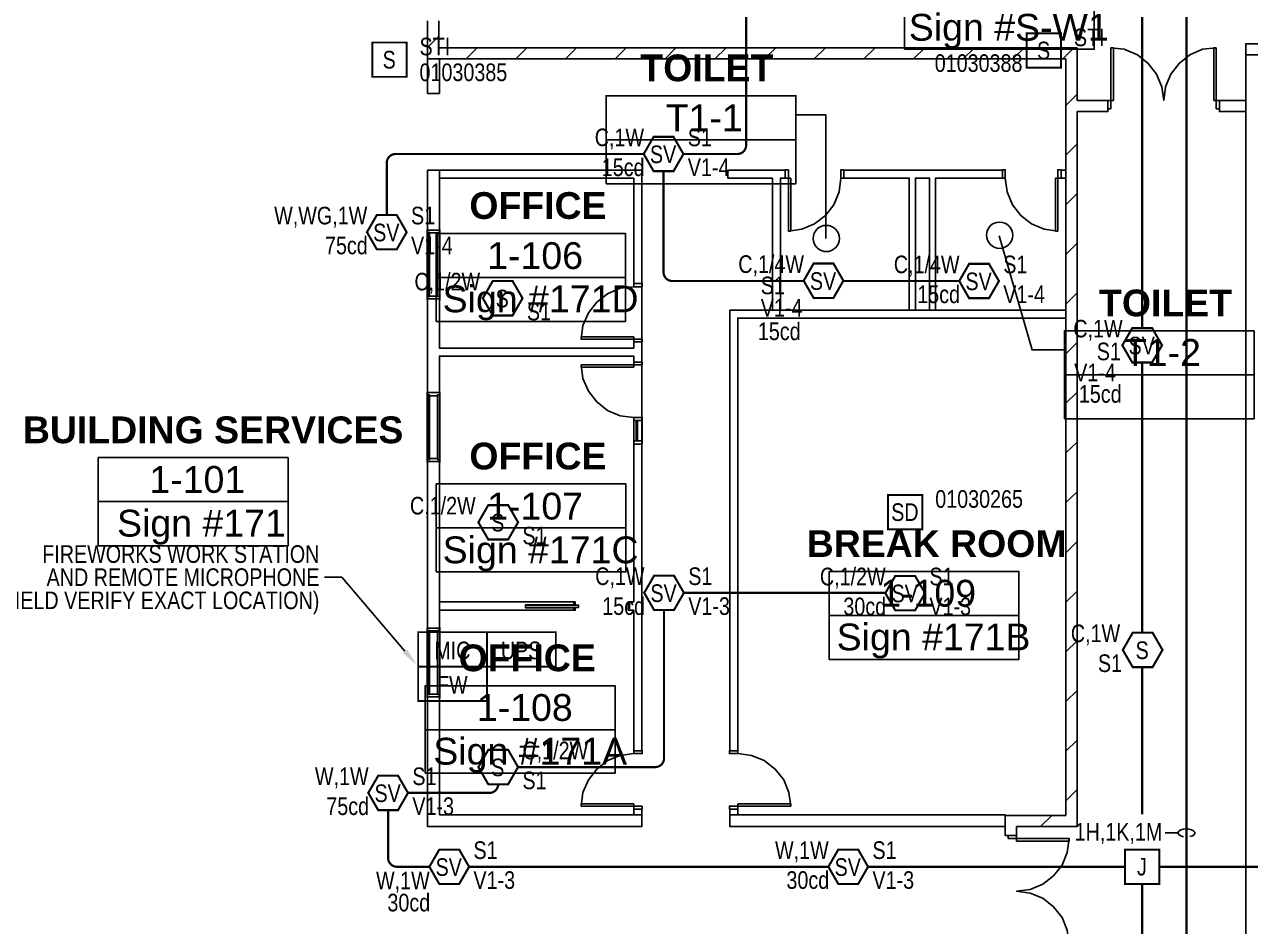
# Model space of a CAD drawing. Header units: inches. Extents: x 8199 to 15931, y 7617 to 15423.
# Drawn here: x 8832 to 9666, y 9471 to 10085 of the extents above; entities that cross this region are included whole.
import ezdxf
from ezdxf import colors
from ezdxf.entities.mleader import LeaderData, LeaderLine
from ezdxf.enums import TextEntityAlignment as Align
from ezdxf.math import Vec2, Vec3

# ---------------------------------------------------------------- set-up
doc = ezdxf.new("R2010")
doc.units = ezdxf.units.IN
doc.header["$LTSCALE"] = 0.25
doc.header["$MEASUREMENT"] = 0
for name, color, linetype in [('BACKGROUND', 8, 'Continuous'), ('CL-TEXT', 3, 'Continuous'), ('CONDUIT', 6, 'Continuous'), ('FIRE ALARM PANEL', 1, 'Continuous'), ('JUNCTION BOX', 1, 'Continuous'), ('PULL STATION', 1, 'Continuous'), ('SMOKE DETECTOR', 1, 'Continuous'), ('SPEAKER', 1, 'Continuous'), ('SPEAKER STROBE', 1, 'Continuous'), ('WIRE TAG', 3, 'Continuous')]:
    doc.layers.add(name, color=color, linetype=linetype)
doc.styles.add('Arial', font='arial.ttf', dxfattribs={"width": 0.8})
doc.styles.add('ESSCOE_TEXT', font='arial.ttf', dxfattribs={"width": 0.8, "height": 12})
doc.styles.add('PDF Arial', font='arial.ttf')
doc.styles.add('PDF Arial Bold', font='arialbd.ttf')

# ---------------------------------------------------------------- blocks, each defined once
blk = doc.blocks.new('SIGA-278')
at = {"layer": 'PULL STATION', "const_width": 1.3}
blk.add_lwpolyline([(-11.5, -11.68), (-11.5, 11.7), (11.89, 11.7), (11.89, -11.68)], close=True, dxfattribs=at)
at = {"layer": 'PULL STATION', "style": 'Arial', "width": 0.8}
blk.add_text('S', height=12, dxfattribs=at).set_placement((0, 0), align=Align.MIDDLE)
for tag, p in [('ADDRESS', (20.64, 8.96)), ('ZONE', (20.64, -8.58))]:
    blk.add_attdef(tag, text='', height=12, dxfattribs=at).set_placement(p, align=Align.MIDDLE_LEFT)
blk.add_attdef('SUBSCRIPT', text='', height=12, dxfattribs=at).set_placement((-16.56, -9.02), align=Align.MIDDLE_RIGHT)
blk = doc.blocks.new('GC-S7')
at = {"layer": 'SPEAKER', "const_width": 1.46}
blk.add_lwpolyline([(13.83, 0.21), (7.08, 11.9), (-6.42, 11.9), (-13.17, 0.21), (-6.42, -11.49), (7.08, -11.49)], close=True, dxfattribs=at)
at = {"layer": 'SPEAKER', "style": 'Arial', "width": 0.8}
blk.add_text('S', height=12, dxfattribs=at).set_placement((0, 0), align=Align.MIDDLE)
for tag, p in [('C', (-14.98, 11.52)), ('1/2W', (-14.65, -8.82))]:
    blk.add_attdef(tag, text='', height=12, dxfattribs=at).set_placement(p, align=Align.MIDDLE_RIGHT)
blk.add_attdef('Speaker_Circuit', text='', height=12, dxfattribs=at).set_placement((16.8, -8.82), align=Align.MIDDLE_LEFT)
blk = doc.blocks.new('G4-S7VM')
at = {"layer": 'SPEAKER STROBE', "const_width": 1.46}
blk.add_lwpolyline([(13.83, 0.21), (7.08, 11.9), (-6.42, 11.9), (-13.17, 0.21), (-6.42, -11.49), (7.08, -11.49)], close=True, dxfattribs=at)
at = {"layer": 'SPEAKER STROBE', "style": 'Arial', "width": 0.8}
blk.add_text('SV', height=12, dxfattribs=at).set_placement((0, 0), align=Align.MIDDLE)
for tag, p in [('W', (-12.95, 11.52)), ('CANDELA', (-12.62, -8.82)), ('1/2W', (-12.62, -29.16))]:
    blk.add_attdef(tag, text='', height=12, dxfattribs=at).set_placement(p, align=Align.MIDDLE_RIGHT)
for tag, p in [('Speaker_Circuit', (16.8, 11.52)), ('Visual_Circuit', (16.8, -8.82))]:
    blk.add_attdef(tag, text='', height=12, dxfattribs=at).set_placement(p, align=Align.MIDDLE_LEFT)
blk = doc.blocks.new('WIRE TAG LEFT')
at = {"layer": 'WIRE TAG', "color": 6}
blk.add_line((-5.77, 0), (-14.57, 0), dxfattribs=at)
at = {"layer": 'WIRE TAG', "color": 6, "extrusion": (0, 0, -1)}
blk.add_ellipse((0, 0), major_axis=(5.77, 0), ratio=0.473684, start_param=1.941658, end_param=7.429375, dxfattribs=at)
at = {"layer": 'WIRE TAG', "style": 'Arial', "width": 0.8}
blk.add_attdef('WIRE#', text='', height=12, dxfattribs=at).set_placement((-16.4, 0.73), align=Align.MIDDLE_RIGHT)
blk = doc.blocks.new('GC-S7VM')
at = {"layer": 'SPEAKER STROBE', "const_width": 1.46}
blk.add_lwpolyline([(13.83, 0.21), (7.08, 11.9), (-6.42, 11.9), (-13.17, 0.21), (-6.42, -11.49), (7.08, -11.49)], close=True, dxfattribs=at)
at = {"layer": 'SPEAKER STROBE', "style": 'Arial', "width": 0.8}
blk.add_text('SV', height=12, dxfattribs=at).set_placement((0, 0), align=Align.MIDDLE)
for tag, p in [('C', (-12.95, 11.52)), ('CANDELA', (-12.62, -8.82)), ('1/2W', (-12.62, -29.16))]:
    blk.add_attdef(tag, text='', height=12, dxfattribs=at).set_placement(p, align=Align.MIDDLE_RIGHT)
for tag, p in [('Speaker_Circuit', (16.8, 11.52)), ('Visual_Circuit', (16.8, -8.82))]:
    blk.add_attdef(tag, text='', height=12, dxfattribs=at).set_placement(p, align=Align.MIDDLE_LEFT)
blk = doc.blocks.new('SIGA-PD')
at = {"layer": 'SMOKE DETECTOR', "const_width": 1.3}
blk.add_lwpolyline([(-11.5, -11.68), (-11.5, 11.7), (11.89, 11.7), (11.89, -11.68)], close=True, dxfattribs=at)
at = {"layer": 'SMOKE DETECTOR', "style": 'Arial', "width": 0.8}
blk.add_text('SD', height=12, dxfattribs=at).set_placement((0, 0), align=Align.MIDDLE)
for tag, p in [('ADDRESS', (20.64, 8.96)), ('ZONE', (20.64, -8.58))]:
    blk.add_attdef(tag, text='', height=12, dxfattribs=at).set_placement(p, align=Align.MIDDLE_LEFT)
blk.add_attdef('SUBSCRIPT', text='', height=12, dxfattribs=at).set_placement((-16.56, -9.02), align=Align.MIDDLE_RIGHT)
blk = doc.blocks.new('JUNCTION BOX')
at = {"const_width": 1.3}
blk.add_lwpolyline([(-11.5, -11.68), (-11.5, 11.7), (11.89, 11.7), (11.89, -11.68)], close=True, dxfattribs=at)
at = {"style": 'Arial', "width": 0.8}
blk.add_text('J', height=12, dxfattribs=at).set_placement((0, 0), align=Align.MIDDLE)
blk.add_attdef('SUBSCRIPT', text='', height=12, dxfattribs=at).set_placement((-16.56, -9.02), align=Align.MIDDLE_RIGHT)

msp = doc.modelspace()

# ---------------------------------------------------------------- linework, layer by layer
at = {"layer": 'BACKGROUND'}
for points in [[(9430.85, 10067.66), (9430.85, 10097.28), (9559.87, 10097.28), (9559.87, 10067.66)], [(9572.94, 10032.93), (9572.94, 10068.61), (9571.02, 10068.61), (9571.02, 10032.93)], [(9641.11, 10032.93), (9641.11, 10068.61), (9642.71, 10068.61), (9642.71, 10032.93)], [(9114.18, 10061.28), (9114.49, 10061.28)], [(9227.91, 10006.17), (9227.91, 10036.12), (9356.94, 10036.12), (9356.94, 10006.17)], [(9569.11, 10027.2), (9569.11, 10032.93), (9571.02, 10032.93), (9571.02, 10027.2)], [(9642.71, 10027.2), (9642.71, 10032.93), (9644.94, 10032.93), (9644.94, 10027.2)], [(9644.94, 10032.93), (9644.94, 10025.28), (9662.78, 10025.28), (9662.78, 10032.93)], [(9227.91, 9976.22), (9227.91, 10006.17), (9356.94, 10006.17), (9356.94, 9976.22)], [(9351.84, 9985.78), (9349.61, 9985.78), (9349.61, 9980.05), (9351.84, 9980.05)], [(9353.43, 9980.05), (9353.43, 9944.05), (9351.84, 9944.05), (9351.84, 9980.05)], [(9533.43, 9980.05), (9533.43, 9944.05), (9535.02, 9944.05), (9535.02, 9980.05)], [(9537.25, 9985.78), (9537.25, 9980.05), (9535.02, 9980.05), (9535.02, 9985.78)], [(9537.25, 9985.46), (9537.25, 9980.05), (9540.44, 9980.05), (9540.44, 9985.46)], [(9114.49, 9944.68), (9106.53, 9944.68)], [(9107.48, 9943.09), (9107.8, 9943.09), (9107.8, 9899.44), (9107.48, 9899.44)], [(9107.8, 9942.77), (9107.8, 9899.76), (9113.22, 9899.76), (9113.22, 9942.77)], [(9112.26, 9912.51), (9112.26, 9942.45), (9240.97, 9942.45), (9240.97, 9912.51)], [(9112.26, 9882.56), (9112.26, 9912.51), (9240.97, 9912.51), (9240.97, 9882.56)], [(9246.71, 9872.05), (9211.02, 9872.05), (9211.02, 9870.45), (9246.71, 9870.45)], [(9539.48, 9846.24), (9539.48, 9876.19), (9668.51, 9876.19), (9668.51, 9846.24)], [(9252.44, 9868.54), (9246.71, 9868.54), (9246.71, 9870.45), (9252.44, 9870.45)], [(9252.44, 9852.93), (9252.44, 9854.84), (9246.71, 9854.84), (9246.71, 9852.93)], [(9246.71, 9851.34), (9211.02, 9851.34), (9211.02, 9852.93), (9246.71, 9852.93)], [(9539.48, 9816.29), (9539.48, 9846.24), (9668.51, 9846.24), (9668.51, 9816.29)], [(9114.49, 9834.13), (9106.53, 9834.13)], [(9107.48, 9832.54), (9107.8, 9832.54), (9107.8, 9788.58), (9107.48, 9788.58)], [(9107.8, 9831.9), (9107.8, 9789.21), (9113.22, 9789.21), (9113.22, 9831.9)], [(9246.71, 9815.02), (9246.71, 9801.32)], [(9249.25, 9801.32), (9249.25, 9815.02), (9248.3, 9815.02), (9248.3, 9801.32)], [(9252.44, 9799.09), (9252.44, 9801.32), (9246.71, 9801.32), (9246.71, 9799.09)], [(8882.56, 9759.9), (8882.56, 9789.85), (9011.59, 9789.85), (9011.59, 9759.9)], [(9112.26, 9742.06), (9112.26, 9772.01), (9241.29, 9772.01), (9241.29, 9742.06)], [(8882.56, 9729.96), (8882.56, 9759.9), (9011.59, 9759.9), (9011.59, 9729.96)], [(9112.26, 9712.12), (9112.26, 9742.06), (9241.29, 9742.06), (9241.29, 9712.12)], [(9379.56, 9682.49), (9379.56, 9712.43), (9508.58, 9712.43), (9508.58, 9682.49)], [(9173.11, 9687.9), (9173.11, 9689.5), (9209.11, 9689.5), (9209.11, 9687.9)], [(9379.56, 9652.54), (9379.56, 9682.49), (9508.58, 9682.49), (9508.58, 9652.54)], [(9107.48, 9672.29), (9107.8, 9672.29), (9107.8, 9628.65), (9107.48, 9628.65)], [(9107.8, 9671.97), (9107.8, 9628.97), (9113.22, 9628.97), (9113.22, 9671.97)], [(9104.94, 9604.75), (9104.94, 9634.7), (9233.96, 9634.7), (9233.96, 9604.75)], [(9104.94, 9575.13), (9104.94, 9604.75), (9233.96, 9604.75), (9233.96, 9575.13)], [(9246.71, 9554.42), (9211.02, 9554.42), (9211.02, 9552.82), (9246.71, 9552.82)], [(9317.43, 9554.42), (9353.43, 9554.42), (9353.43, 9552.82), (9317.43, 9552.82)], [(9246.71, 9550.59), (9246.71, 9546.77), (9252.12, 9546.77), (9252.12, 9550.59)], [(9311.7, 9550.59), (9311.7, 9552.82), (9317.43, 9552.82), (9317.43, 9550.59), (9312.02, 9550.59), (9312.02, 9546.77), (9317.43, 9546.77), (9317.43, 9550.59)], [(9501.25, 9532.75), (9506.99, 9532.75), (9506.99, 9530.84), (9501.25, 9530.84)], [(9506.99, 9528.93), (9542.67, 9528.93), (9542.67, 9530.84), (9506.99, 9530.84)]]:
    msp.add_lwpolyline(points, close=True, dxfattribs=at)
for points in [[(9540.44, 10061.28), (9114.49, 10061.28), (9114.49, 10037.71), (9106.53, 10037.71), (9106.53, 10061.28), (9106.53, 10087.09)], [(9114.18, 10087.09), (9114.18, 10068.61), (9548.09, 10068.61), (9548.09, 10061.28), (9548.09, 10032.93), (9569.11, 10032.93), (9569.11, 10025.28), (9548.09, 10025.28), (9548.09, 9538.81), (9540.44, 9538.81), (9506.99, 9538.81), (9506.99, 9532.75), (9499.34, 9532.75), (9499.34, 9538.81), (9312.02, 9538.81), (9312.02, 9546.77), (9499.34, 9546.77), (9499.34, 9546.45), (9499.34, 9538.81), (9499.34, 9546.45), (9540.44, 9546.45)], [(9106.53, 10068.93), (9114.18, 10076.58)], [(9675.52, 10063.83), (9662.78, 10063.83), (9662.78, 10071.48), (9691.77, 10071.48)], [(9132.65, 10061.28), (9140.3, 10068.61)], [(9166.42, 10061.28), (9174.07, 10068.61)], [(9200.19, 10061.28), (9207.84, 10068.61)], [(9233.96, 10061.28), (9241.61, 10068.61)], [(9268.05, 10061.28), (9275.38, 10068.61)], [(9301.82, 10061.28), (9309.47, 10068.61)], [(9335.59, 10061.28), (9343.24, 10068.61)], [(9369.36, 10061.28), (9377.01, 10068.61)], [(9403.13, 10061.28), (9410.78, 10068.61)], [(9436.9, 10061.28), (9444.55, 10068.61)], [(9470.67, 10061.28), (9478.32, 10068.61)], [(9504.44, 10061.28), (9512.09, 10068.61)], [(9538.53, 10061.28), (9545.86, 10068.61)], [(9642.71, 10068.61), (9633.47, 10067.66), (9624.87, 10063.83), (9617.54, 10058.1), (9611.8, 10050.77), (9608.3, 10042.17), (9607.02, 10032.93), (9605.75, 10042.17), (9602.25, 10050.77), (9596.51, 10058.1), (9589.18, 10063.83), (9580.26, 10067.66), (9571.02, 10068.61)], [(9675.52, 10063.83), (9662.78, 10063.83), (9662.78, 10032.93), (9662.78, 10025.28), (9662.78, 9227.55), (9675.52, 9227.55)], [(9114.18, 10061.28), (9106.53, 10061.28)], [(9114.18, 10061.28), (9106.53, 10061.28)], [(9540.44, 10029.43), (9548.09, 10037.07)], [(9644.94, 10032.29), (9645.25, 10032.93)], [(9377.33, 9938.95), (9377.33, 10023.05), (9356.94, 10023.05)], [(9540.44, 9995.66), (9548.09, 10003.3)], [(9252.12, 9868.54), (9246.71, 9868.54), (9246.71, 9864.4), (9114.49, 9864.4), (9114.49, 9897.85), (9106.53, 9897.85), (9106.53, 9897.21), (9106.21, 9897.21), (9106.21, 9899.44), (9107.8, 9899.44), (9107.8, 9899.76), (9113.22, 9899.76), (9113.22, 9899.44), (9114.81, 9899.44), (9113.22, 9899.44), (9113.22, 9943.09), (9114.81, 9943.09), (9114.81, 9945), (9114.49, 9945), (9114.49, 9944.68), (9114.49, 9985.46), (9106.53, 9985.46)], [(9252.12, 9908.36), (9246.71, 9908.36), (9246.71, 9980.05), (9114.49, 9980.05), (9114.49, 9985.46), (9252.12, 9985.46), (9252.12, 9980.05)], [(9346.42, 9890.2), (9346.42, 9980.05), (9349.61, 9980.05), (9349.61, 9985.46), (9310.74, 9985.46), (9310.74, 9980.05), (9341.01, 9980.05), (9341.01, 9890.2)], [(9351.84, 9944.05), (9361.08, 9945.32), (9369.68, 9948.82), (9377.01, 9954.56), (9382.74, 9961.89), (9386.25, 9970.81), (9387.52, 9980.05), (9389.43, 9980.05), (9389.43, 9985.78), (9387.52, 9985.78), (9387.52, 9980.05)], [(9451.87, 9890.2), (9451.87, 9980.05), (9497.43, 9980.05), (9497.43, 9985.46), (9389.43, 9985.46), (9389.43, 9980.05), (9434.03, 9980.05), (9434.03, 9890.2)], [(9438.18, 9890.2), (9438.18, 9980.05), (9447.73, 9980.05), (9447.73, 9890.2)], [(9535.02, 9944.05), (9525.79, 9945.32), (9517.18, 9948.82), (9509.86, 9954.56), (9504.12, 9961.89), (9500.62, 9970.81), (9499.34, 9980.05), (9499.34, 9985.78), (9497.43, 9985.78), (9497.43, 9980.05), (9499.34, 9980.05)], [(9540.44, 9980.05), (9540.44, 9985.46)], [(9540.44, 9961.89), (9548.09, 9969.53)], [(9106.53, 9897.85), (9114.49, 9897.85), (9114.49, 9897.21), (9114.81, 9897.21), (9114.81, 9899.44), (9114.81, 9943.09), (9113.22, 9943.09), (9113.22, 9942.77), (9107.8, 9942.77), (9107.8, 9943.09), (9106.21, 9943.09), (9106.21, 9945), (9106.53, 9945), (9106.53, 9944.68)], [(9106.21, 9899.44), (9106.21, 9943.09)], [(9114.49, 9943.09), (9114.49, 9899.44)], [(9495.2, 9940.86), (9517.5, 9863.13), (9539.48, 9863.13)], [(9540.44, 9928.12), (9548.09, 9935.76)], [(9211.02, 9870.45), (9211.98, 9879.69), (9215.8, 9888.29), (9221.54, 9895.62), (9228.87, 9901.36), (9237.47, 9905.18), (9246.71, 9906.13), (9252.44, 9906.13), (9252.44, 9908.36), (9246.71, 9908.36), (9246.71, 9906.13)], [(9540.44, 9894.35), (9548.09, 9901.99)], [(9317.43, 9890.2), (9312.02, 9890.2), (9312.02, 9590.42), (9317.43, 9590.42), (9317.43, 9884.79), (9540.44, 9884.79), (9540.44, 9890.2), (9540.44, 9884.79)], [(9540.44, 9860.58), (9548.09, 9868.22)], [(9252.12, 9854.84), (9246.71, 9854.84), (9246.71, 9858.98), (9114.49, 9858.98), (9114.49, 9834.13), (9114.49, 9834.45), (9114.81, 9834.45), (9114.81, 9832.54), (9113.22, 9832.54), (9113.22, 9788.58), (9114.81, 9788.58), (9113.22, 9788.58), (9113.22, 9789.21), (9107.8, 9789.21), (9107.8, 9788.58), (9106.21, 9788.58), (9106.21, 9786.67), (9106.53, 9786.67), (9106.53, 9787.3), (9114.49, 9787.3), (9106.53, 9787.3), (9106.53, 9673.89), (9114.49, 9673.89), (9114.49, 9674.2), (9114.81, 9674.2), (9114.81, 9672.29), (9113.22, 9672.29), (9113.22, 9628.65), (9114.81, 9628.65), (9113.22, 9628.65), (9113.22, 9628.97), (9107.8, 9628.97), (9107.8, 9628.65), (9106.21, 9628.65), (9106.21, 9626.42), (9106.53, 9626.42), (9106.53, 9627.05), (9114.49, 9627.05), (9106.53, 9627.05), (9106.53, 9538.81), (9114.49, 9538.81), (9252.12, 9538.81), (9252.12, 9546.77), (9114.49, 9546.77)], [(9211.02, 9852.93), (9211.98, 9843.69), (9215.8, 9835.09), (9221.54, 9827.76), (9228.87, 9822.03), (9237.47, 9818.2), (9246.71, 9817.25), (9246.71, 9815.02), (9252.44, 9815.02), (9252.44, 9801.32), (9252.44, 9815.02), (9252.44, 9817.25), (9246.71, 9817.25)], [(9114.49, 9787.3), (9114.49, 9786.67), (9114.81, 9786.67), (9114.81, 9788.58), (9114.81, 9832.54), (9113.22, 9832.54), (9113.22, 9831.9), (9107.8, 9831.9), (9107.8, 9832.54), (9106.21, 9832.54), (9106.21, 9834.45), (9106.53, 9834.45), (9106.53, 9834.13)], [(9106.21, 9788.58), (9106.21, 9832.54)], [(9540.44, 9826.81), (9548.09, 9834.45)], [(9252.12, 9799.09), (9246.71, 9799.09), (9246.71, 9691.73), (9243.84, 9691.73), (9242.88, 9691.73), (9242.88, 9685.99), (9243.84, 9685.99), (9243.84, 9691.73), (9243.84, 9685.99), (9246.71, 9685.99), (9246.71, 9590.42), (9252.12, 9590.42)], [(9540.44, 9793.04), (9548.09, 9800.36)], [(9540.44, 9759.27), (9548.09, 9766.59)], [(9540.44, 9725.18), (9548.09, 9732.82)], [(9540.44, 9691.41), (9548.09, 9699.05)], [(9206.88, 9689.82), (9206.88, 9691.73), (9205.93, 9691.73), (9205.93, 9689.82), (9205.93, 9691.73), (9114.49, 9691.73)], [(9114.49, 9685.99), (9205.93, 9685.99), (9205.93, 9687.59), (9206.88, 9687.59)], [(9206.88, 9689.5), (9173.11, 9689.5), (9173.11, 9689.82), (9206.88, 9689.82), (9205.93, 9689.82)], [(9205.93, 9687.59), (9205.93, 9685.99), (9206.88, 9685.99), (9206.88, 9687.59), (9173.11, 9687.59), (9173.11, 9687.9), (9206.88, 9687.9)], [(9209.11, 9689.5), (9209.11, 9687.9)], [(9114.49, 9627.05), (9114.49, 9626.42), (9114.81, 9626.42), (9114.81, 9628.65), (9114.81, 9672.29), (9113.22, 9672.29), (9113.22, 9671.97), (9107.8, 9671.97), (9107.8, 9672.29), (9106.21, 9672.29), (9106.21, 9674.2), (9106.53, 9674.2), (9106.53, 9673.89), (9114.49, 9673.89)], [(9106.21, 9628.65), (9106.21, 9672.29)], [(9106.53, 9628.65), (9106.53, 9672.29)], [(9540.44, 9657.64), (9548.09, 9665.28)], [(9540.44, 9623.87), (9548.09, 9631.51)], [(9540.44, 9590.1), (9548.09, 9597.74)], [(9211.02, 9552.82), (9211.98, 9562.06), (9215.8, 9570.67), (9221.54, 9577.99), (9228.87, 9583.73), (9237.47, 9587.23), (9246.71, 9588.51), (9252.44, 9588.51), (9252.44, 9590.42), (9246.71, 9590.42), (9246.71, 9588.51)], [(9353.43, 9552.82), (9352.16, 9562.06), (9348.65, 9570.67), (9342.92, 9577.99), (9335.27, 9583.73), (9326.67, 9587.23), (9317.43, 9588.51), (9317.43, 9590.42), (9311.7, 9590.42), (9311.7, 9588.51), (9317.43, 9588.51)], [(9540.44, 9556.33), (9548.09, 9563.97)], [(9246.71, 9552.82), (9252.44, 9552.82)], [(9246.71, 9550.59), (9246.71, 9552.82)], [(9252.44, 9550.59), (9246.71, 9550.59)], [(9252.44, 9552.82), (9252.44, 9550.59)], [(9523.24, 9538.81), (9530.88, 9546.45)], [(9542.67, 9458.84), (9541.4, 9468.4), (9537.89, 9477), (9532.16, 9484.33), (9524.83, 9490.06), (9516.23, 9493.57), (9506.99, 9494.84), (9516.23, 9496.12), (9524.83, 9499.62), (9532.16, 9505.36), (9537.89, 9512.68), (9541.4, 9521.28), (9542.67, 9530.84)]]:
    msp.add_lwpolyline(points, dxfattribs=at)
at = {"layer": 'BACKGROUND', "ltscale": 1.77}
msp.add_lwpolyline([(9540.44, 9546.45), (9540.44, 10061.28)], dxfattribs=at)
at = {"layer": 'BACKGROUND', "ltscale": 0.333333}
msp.add_lwpolyline([(9106.53, 9788.58), (9106.53, 9985.46)], dxfattribs=at)
at = {"layer": 'BACKGROUND', "ltscale": 1.091667}
msp.add_lwpolyline([(9252.12, 9590.42), (9252.12, 9980.05)], dxfattribs=at)
at = {"layer": 'BACKGROUND', "ltscale": 0.463333}
msp.add_lwpolyline([(9317.43, 9890.2), (9540.44, 9890.2)], dxfattribs=at)
at = {"layer": 'BACKGROUND', "ltscale": 0.5}
msp.add_lwpolyline([(9114.49, 9832.54), (9114.49, 9546.77)], dxfattribs=at)
at = {"layer": 'BACKGROUND'}
for centre, start, end in [((9377.66, 9938.96), 359.89944, 90.10056), ((9495.54, 9941.19), 359.89944, 90.10056), ((9377.63, 9938.93), 179.89944, 270.10056), ((9495.5, 9941.16), 179.89944, 270.10056)]:
    msp.add_arc(centre, 8.9, start, end, dxfattribs=at)
for points in [[(9368.72, 9938.95), (9368.72, 9944.05), (9372.55, 9947.87), (9377.64, 9947.87)], [(9368.72, 9938.95), (9368.72, 9944.05), (9372.55, 9947.87), (9377.64, 9947.87)], [(9486.6, 9941.18), (9486.6, 9946.28), (9490.42, 9950.1), (9495.52, 9950.1)], [(9486.6, 9941.18), (9486.6, 9946.28), (9490.42, 9950.1), (9495.52, 9950.1)], [(9386.56, 9938.95), (9386.56, 9934.17), (9382.42, 9930.03), (9377.64, 9930.03)], [(9386.56, 9938.95), (9386.56, 9934.17), (9382.42, 9930.03), (9377.64, 9930.03)], [(9504.44, 9941.18), (9504.44, 9936.4), (9500.3, 9932.26), (9495.52, 9932.26)], [(9504.44, 9941.18), (9504.44, 9936.4), (9500.3, 9932.26), (9495.52, 9932.26)]]:
    msp.add_open_spline(points, degree=3, dxfattribs=at)
at = {"layer": 'CONDUIT', "lineweight": 0, "const_width": 1.5}
for points in [[(9190.45, 10226.42), (9190.45, 10130.5, 0.414214), (9196.45, 10124.5), (9616.5, 10124.5, -0.414214), (9622.5, 10118.5), (9622.5, 8885, 0.414214), (9628.5, 8879), (9887.83, 8879)], [(9280.45, 9996.43), (9317.1, 9996.43, 0.414214), (9323.1, 10002.43), (9323.1, 10090.65)], [(9253.45, 9996.43), (9084.73, 9996.43, 0.414214), (9078.73, 9990.43), (9078.73, 9954.93)], [(9362.35, 9910.01), (9272.95, 9910.01, -0.414214), (9266.95, 9916.01), (9266.95, 9984.74)], [(9267.27, 9686.18), (9267.27, 9585.32, -0.414214), (9261.27, 9579.32), (9168.01, 9579.32)], [(9889.73, 9596.5), (9889.73, 9517.49, -0.414214), (9883.73, 9511.49), (9604.09, 9511.49)], [(9154.51, 9567.63), (9154.51, 9567.74, -0.414214), (9148.51, 9561.74), (9093.15, 9561.74)], [(9079.65, 9550.05), (9079.65, 9517.49, 0.414214), (9085.65, 9511.49), (9107.69, 9511.49)]]:
    msp.add_lwpolyline(points, format="xyb", dxfattribs=at)
for points in [[(9592.4, 9877.98), (9592.4, 10090.65)], [(9468, 9910.01), (9389.11, 9910.01)], [(9592.4, 9670.71), (9592.4, 9854.6)], [(9280.77, 9697.87), (9417.39, 9697.87)], [(9592.4, 9547.24), (9592.4, 9647.33)], [(9134.69, 9511.49), (9379.01, 9511.49)], [(9406.01, 9511.49), (9580.71, 9511.49)], [(9592.4, 9410.94), (9592.4, 9499.8)]]:
    msp.add_lwpolyline(points, dxfattribs=at)
at = {"layer": 'FIRE ALARM PANEL', "const_width": 1.25}
for points in [[(9100.11, 9671.06), (9146.87, 9671.06), (9146.87, 9647.68), (9100.11, 9647.68)], [(9146.87, 9671.06), (9193.64, 9671.06), (9193.64, 9647.68), (9146.87, 9647.68)], [(9100.11, 9647.68), (9146.87, 9647.68), (9146.87, 9624.29), (9100.11, 9624.29)]]:
    msp.add_lwpolyline(points, close=True, dxfattribs=at)

# ---------------------------------------------------------------- block references
at = {"layer": 'JUNCTION BOX'}
msp.add_blockref('JUNCTION BOX', (9592.21, 9511.48), dxfattribs=at)
at = {"layer": 'PULL STATION'}
ref = msp.add_blockref('SIGA-278', (9525.37, 10066.87), dxfattribs=at)
ref.add_attrib('ADDRESS', 'STI', dxfattribs={"height": 12, "style": 'Arial', "width": 0.8}).set_placement((9546.01, 10075.82), align=Align.MIDDLE_LEFT)
ref.add_attrib('ZONE', '01030388', dxfattribs={"height": 12, "style": 'Arial', "width": 0.8}).set_placement((9451.34, 10058.29), align=Align.MIDDLE_LEFT)
msp.add_blockref('SIGA-278', (9080.35, 10060.61), dxfattribs=at).add_auto_attribs({'ADDRESS': 'STI', 'ZONE': '01030385'})
at = {"layer": 'SMOKE DETECTOR'}
msp.add_blockref('SIGA-PD', (9431.05, 9752.77), dxfattribs=at).add_auto_attribs({'ADDRESS': '01030265'})
at = {"layer": 'SPEAKER'}
for p in [(9157.21, 9898.09), (9154.18, 9745.65)]:
    msp.add_blockref('GC-S7', p, dxfattribs=at).add_auto_attribs({'C': 'C,1/2W', 'Speaker_Circuit': 'S1'})
ref = msp.add_blockref('GC-S7', (9592.4, 9658.82), dxfattribs=at)
ref.add_attrib('C', 'C,1W', dxfattribs={"height": 12, "style": 'Arial', "width": 0.8}).set_placement((9577.43, 9670.33), align=Align.MIDDLE_RIGHT)
ref.add_attrib('Speaker_Circuit', 'S1', dxfattribs={"height": 12, "style": 'Arial', "width": 0.8}).set_placement((9562.33, 9649.99), align=Align.MIDDLE_LEFT)
ref = msp.add_blockref('GC-S7', (9154.18, 9579.11), dxfattribs=at)
ref.add_attrib('C', 'C,1/2W', dxfattribs={"height": 12, "style": 'Arial', "width": 0.8}).set_placement((9215.7, 9590.63), align=Align.MIDDLE_RIGHT)
ref.add_attrib('Speaker_Circuit', 'S1', dxfattribs={"height": 12, "style": 'Arial', "width": 0.8}).set_placement((9170.98, 9570.29), align=Align.MIDDLE_LEFT)
at = {"layer": 'SPEAKER STROBE'}
for name, p, values in [('GC-S7VM', (9266.62, 9996.23), {'C': 'C,1W', 'Speaker_Circuit': 'S1', 'Visual_Circuit': 'V1-4', 'CANDELA': '15cd'}), ('G4-S7VM', (9078.41, 9943.03), {'W': 'W,WG,1W', 'Speaker_Circuit': 'S1', 'Visual_Circuit': 'V1-4', 'CANDELA': '75cd'}), ('GC-S7VM', (9481.17, 9909.8), {'C': 'C,1/4W', 'Speaker_Circuit': 'S1', 'Visual_Circuit': 'V1-4', 'CANDELA': '15cd'}), ('GC-S7VM', (9266.95, 9697.66), {'C': 'C,1W', 'Speaker_Circuit': 'S1', 'Visual_Circuit': 'V1-3', 'CANDELA': '15cd'}), ('GC-S7VM', (9430.92, 9697.46), {'C': 'C,1/2W', 'Speaker_Circuit': 'S1', 'Visual_Circuit': 'V1-3', 'CANDELA': '30cd'}), ('G4-S7VM', (9079.32, 9561.53), {'W': 'W,1W', 'Speaker_Circuit': 'S1', 'Visual_Circuit': 'V1-3', 'CANDELA': '75cd'}), ('G4-S7VM', (9392.19, 9511.29), {'W': 'W,1W', 'Speaker_Circuit': 'S1', 'Visual_Circuit': 'V1-3', 'CANDELA': '30cd'})]:
    msp.add_blockref(name, p, dxfattribs=at).add_auto_attribs(values)
ref = msp.add_blockref('GC-S7VM', (9375.4, 9910.01), dxfattribs=at)
ref.add_attrib('C', 'C,1/4W', dxfattribs={"height": 12, "style": 'Arial', "width": 0.8}).set_placement((9362.46, 9921.52), align=Align.MIDDLE_RIGHT)
ref.add_attrib('Speaker_Circuit', 'S1', dxfattribs={"height": 12, "style": 'Arial', "width": 0.8}).set_placement((9333.04, 9907.02), align=Align.MIDDLE_LEFT)
ref.add_attrib('Visual_Circuit', 'V1-4', dxfattribs={"height": 12, "style": 'Arial', "width": 0.8}).set_placement((9333.04, 9891.87), align=Align.MIDDLE_LEFT)
ref.add_attrib('CANDELA', '15cd', dxfattribs={"height": 12, "style": 'Arial', "width": 0.8}).set_placement((9360.14, 9875.81), align=Align.MIDDLE_RIGHT)
ref = msp.add_blockref('GC-S7VM', (9592.08, 9866.09), dxfattribs=at)
ref.add_attrib('C', 'C,1W', dxfattribs={"height": 12, "style": 'Arial', "width": 0.8}).set_placement((9579.13, 9877.6), align=Align.MIDDLE_RIGHT)
ref.add_attrib('Speaker_Circuit', 'S1', dxfattribs={"height": 12, "style": 'Arial', "width": 0.8}).set_placement((9561.55, 9862.11), align=Align.MIDDLE_LEFT)
ref.add_attrib('Visual_Circuit', 'V1-4', dxfattribs={"height": 12, "style": 'Arial', "width": 0.8}).set_placement((9546.16, 9847.73), align=Align.MIDDLE_LEFT)
ref.add_attrib('CANDELA', '15cd', dxfattribs={"height": 12, "style": 'Arial', "width": 0.8}).set_placement((9578.43, 9833.22), align=Align.MIDDLE_RIGHT)
ref = msp.add_blockref('G4-S7VM', (9120.87, 9511.29), dxfattribs=at)
ref.add_attrib('W', 'W,1W', dxfattribs={"height": 12, "style": 'Arial', "width": 0.8}).set_placement((9107.92, 9502.21), align=Align.MIDDLE_RIGHT)
ref.add_attrib('Speaker_Circuit', 'S1', dxfattribs={"height": 12, "style": 'Arial', "width": 0.8}).set_placement((9137.66, 9522.8), align=Align.MIDDLE_LEFT)
ref.add_attrib('Visual_Circuit', 'V1-3', dxfattribs={"height": 12, "style": 'Arial', "width": 0.8}).set_placement((9137.66, 9502.46), align=Align.MIDDLE_LEFT)
ref.add_attrib('CANDELA', '30cd', dxfattribs={"height": 12, "style": 'Arial', "width": 0.8}).set_placement((9108.24, 9487.14), align=Align.MIDDLE_RIGHT)
at = {"layer": 'WIRE TAG'}
msp.add_blockref('WIRE TAG LEFT', (9622.5, 9534.5), dxfattribs=at).add_auto_attribs({'WIRE#': '1H,1K,1M'})

# ---------------------------------------------------------------- texts
at = {"layer": 'BACKGROUND', "attachment_point": 7}
for s, insert, char_height, style in [('Sign #S-W1', (9433.71, 10068.03), 18.245, 'PDF Arial'), ('TOILET', (9251.17, 10045.68), 18.216, 'PDF Arial Bold'), ('T1-1', (9268.37, 10011.9), 18.245, 'PDF Arial'), ('OFFICE', (9134.88, 9952.02), 18.216, 'PDF Arial Bold'), ('1-106', (9146.99, 9917.93), 18.245, 'PDF Arial'), ('Sign #171D', (9116.72, 9883.25), 18.245, 'PDF Arial'), ('TOILET', (9563.06, 9885.75), 18.216, 'PDF Arial Bold'), ('T1-2', (9579.94, 9852.29), 18.245, 'PDF Arial'), ('BUILDING SERVICES', (8831.27, 9799.4), 18.2163, 'PDF Arial Bold'), ('OFFICE', (9134.88, 9781.57), 18.216, 'PDF Arial Bold'), ('1-101', (8917.29, 9765.65), 18.245, 'PDF Arial'), ('1-107', (9146.99, 9747.49), 18.245, 'PDF Arial'), ('Sign #171', (8895.31, 9730.65), 18.245, 'PDF Arial'), ('BREAK ROOM', (9364.26, 9722), 18.216, 'PDF Arial Bold'), ('Sign #171C', (9116.72, 9712.49), 18.245, 'PDF Arial'), ('1-109', (9414.28, 9688.23), 18.245, 'PDF Arial'), ('Sign #171B', (9384.65, 9653.23), 18.245, 'PDF Arial'), ('OFFICE', (9127.56, 9644.27), 18.216, 'PDF Arial Bold'), ('1-108', (9139.98, 9610.49), 18.245, 'PDF Arial'), ('Sign #171A', (9110.35, 9575.49), 18.245, 'PDF Arial')]:
    msp.add_mtext(s, dxfattribs=dict(at, insert=insert, char_height=char_height, style=style))
at = {"layer": 'CL-TEXT', "style": 'Arial', "width": 0.8}
for s, p in [('FIREWORKS WORK STATION', (9032.92, 9724.28)), ('AND REMOTE MICROPHONE', (9032.92, 9708.53)), ('(FIELD VERIFY EXACT LOCATION)', (9032.92, 9692.77))]:
    msp.add_text(s, height=12, dxfattribs=at).set_placement(p, align=Align.MIDDLE_RIGHT)
at = {"layer": 'FIRE ALARM PANEL', "style": 'Arial', "width": 0.8}
for s, p in [('MIC', (9123.3, 9658.69)), ('UPS', (9170.06, 9658.69)), ('FW', (9123.3, 9635.3))]:
    msp.add_text(s, height=12, dxfattribs=at).set_placement(p, align=Align.MIDDLE)

# ---------------------------------------------------------------- leaders
at = {"layer": 'CL-TEXT'}
ml = msp.add_multileader_mtext('Standard', dxfattribs=at)
ml.set_content('', color=256, style='ESSCOE_TEXT')
ml.set_leader_properties()
ml.build(insert=Vec2(0, 0))
ml.multileader.update_dxf_attribs({"text_left_attachment_type": 2, "text_right_attachment_type": 2, "dogleg_length": 12, "arrow_head_size": 12})
ctx = ml.context
ctx.base_point, ctx.char_height, ctx.arrow_head_size, ctx.landing_gap_size, ctx.plane_origin = Vec3(9024.27, 9708.53), 12, 12, 6, Vec3(9098.86, 9649)
ctx.left_attachment, ctx.right_attachment, ctx.text_align_type = 2, 2, 2
notes = []
notes.append((ctx, [(0, (1, 1, 0), (9048.27, 9708.53), (-1, 0), 12, [(0, [(9098.86, 9649)], 0, [])])]))
ctx.mtext.insert, ctx.mtext.alignment, ctx.mtext.flow_direction = Vec3(9030.27, 9714.53), 3, 5
for ctx, leaders in notes:
    for number, flags, end, landing, length, lines in leaders:
        leader = LeaderData()
        leader.index, (leader.has_last_leader_line, leader.has_dogleg_vector, leader.attachment_direction) = number, flags
        leader.last_leader_point, leader.dogleg_vector, leader.dogleg_length = Vec3(end), Vec3(landing), length
        for number, points, colour, breaks in lines:
            line = LeaderLine()
            line.index, line.vertices, line.color, line.breaks = number, Vec3.list(points), colors.encode_raw_color(colour), breaks
            leader.lines.append(line)
        ctx.leaders.append(leader)

doc.saveas('drawing.dxf')
